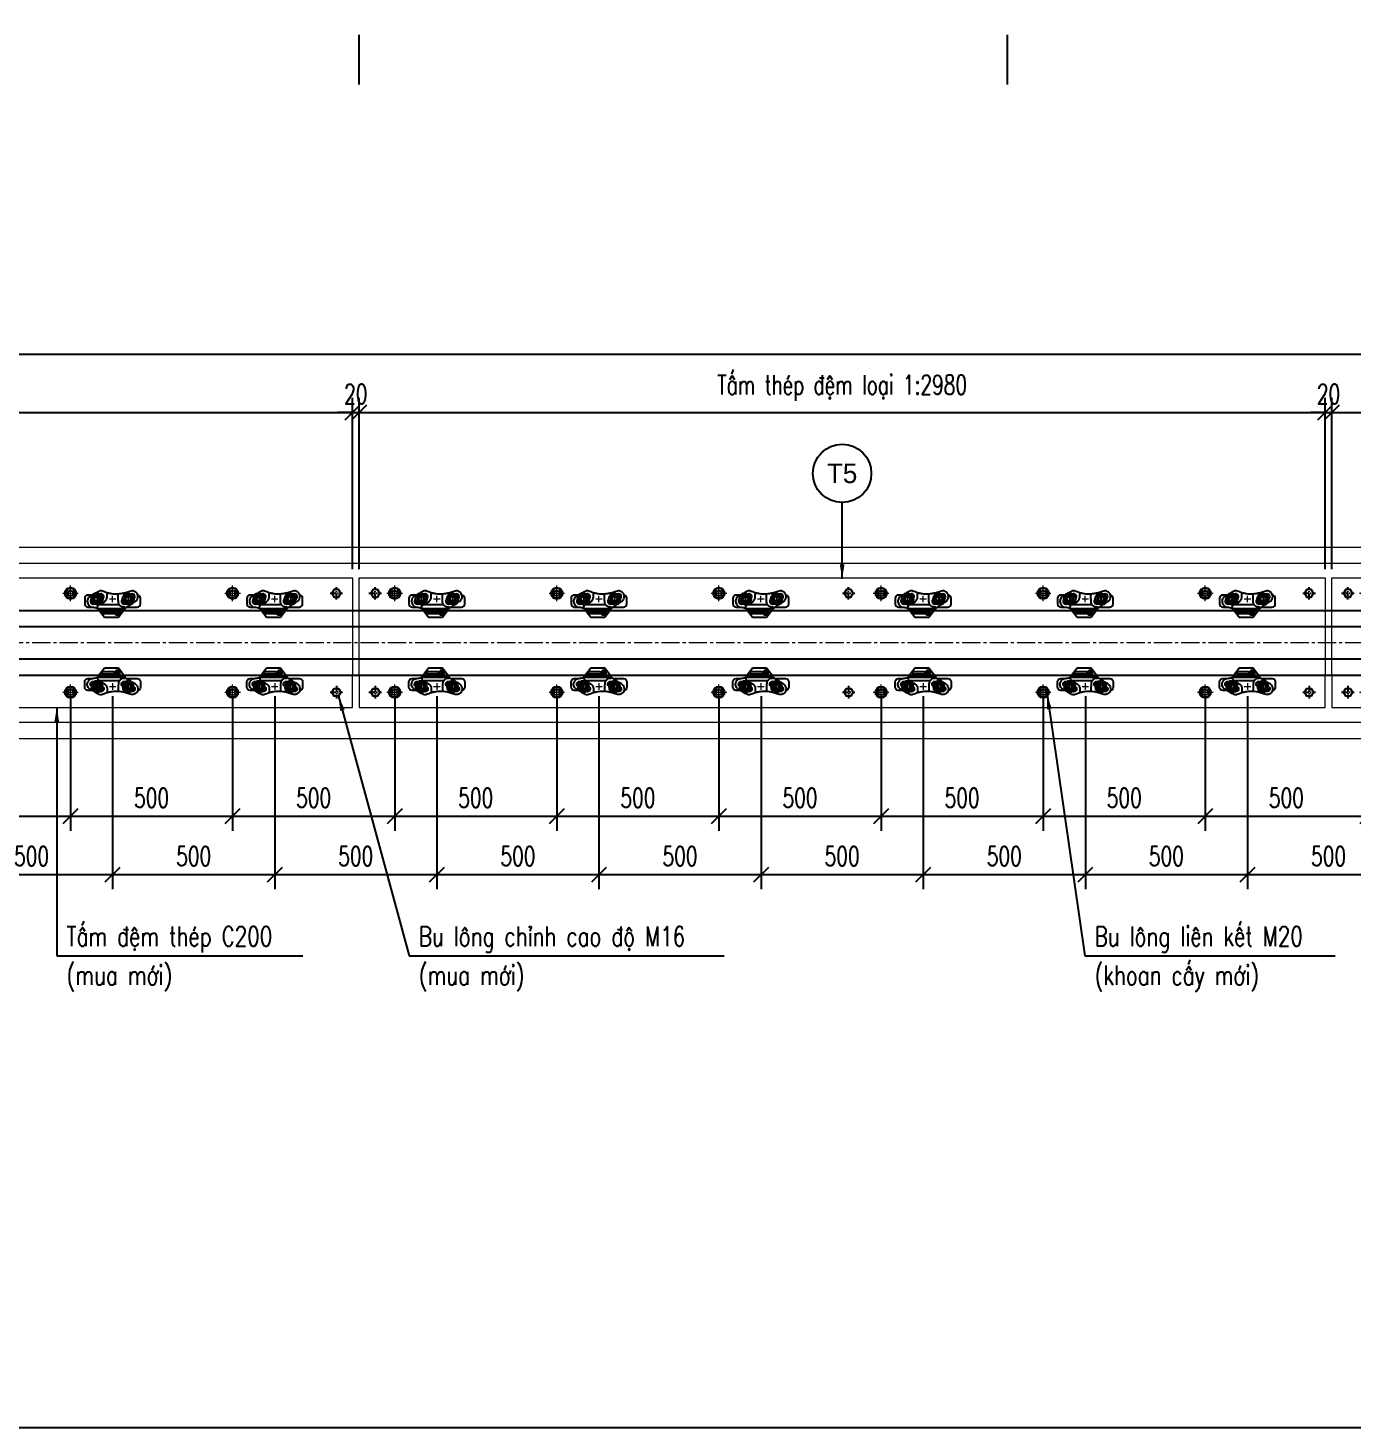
# Model space of a CAD drawing. Header units: millimetres. Extents: x 105795 to 260623, y -660711 to -234400.
# Drawn here: x 146543 to 150627, y -321277 to -316960 of the extents above; entities that cross this region are included whole.
import ezdxf
from ezdxf.enums import TextEntityAlignment as Align

# ---------------------------------------------------------------- set-up
doc = ezdxf.new("R2010")
doc.units = ezdxf.units.MM
doc.header["$LTSCALE"] = 150
doc.header["$MEASUREMENT"] = 0
doc.linetypes.add('CENTER', pattern=[2, 1.25, -0.25, 0.25, -0.25])
doc.linetypes.add('CENTER2', pattern=[1.125, 0.75, -0.125, 0.125, -0.125])
doc.layers.get('Defpoints').update_dxf_attribs({"color": 255})
for name, color, linetype in [('Bulong chinh cao do', 7, 'Continuous'), ('GhichuLytrinh', 2, 'Continuous'), ('PART', 3, 'Continuous'), ('Ray moi', 1, 'Continuous'), ('T-Dim', 8, 'Continuous'), ('T-Hatch', 8, 'Continuous'), ('T-Thay', 3, 'Continuous'), ('T-Truc', 13, 'CENTER2'), ('Tam thep dem', 2, 'Continuous'), ('TEXT', 4, 'Continuous')]:
    doc.layers.add(name, color=color, linetype=linetype)
doc.styles.add('HOA', font='VHAVAN.TTF', dxfattribs={"width": 0.85})
doc.styles.add('THUONG', font='vnsimple.shx', dxfattribs={"width": 0.75})
doc.styles.add('vnsimple', font='vnsimple.shx', dxfattribs={"width": 0.7})
doc.dimstyles.new('30L', dxfattribs={"dimscale": 300, "dimtxt": 0.2, "dimasz": 0.15, "dimexe": 0.15, "dimexo": 0.1, "dimgap": 0.09, "dimtad": 1, "dimdsep": 46, "dimtxsty": 'vnsimple', "dimblk": 'OBLIQUE', "dimcen": 0.09, "dimdle": 0.1, "dimclrd": 256, "dimclre": 256, "dimclrt": 3, "dimadec": 0, "dimazin": 0, "dimtfac": 1, "dimtix": 1, "dimtmove": 1, "dimatfit": 3, "dimfxl": 1, "dimtolj": 1, "dimtzin": 0, "dimarcsym": 0})

# ---------------------------------------------------------------- blocks, each defined once
blk = doc.blocks.new('Bulong M16 chinh cao do')
at = {"layer": 'Bulong chinh cao do', "lineweight": -3}
blk.add_lwpolyline([(-13.9, 0), (-6.9, -12), (6.9, -12), (13.9, 0), (6.9, 12), (-6.9, 12)], close=True, dxfattribs=at)
at = {"layer": 'T-Truc', "color": 250, "linetype": 'CENTER', "lineweight": -3, "ltscale": 0.1}
for p, q in [((-19.4, 0), (19.4, 0)), ((0, -19.4), (0, 19.4))]:
    blk.add_line(p, q, dxfattribs=at)
blk = doc.blocks.new('BU LONG')
at = {"layer": 'PART', "color": 2, "linetype": 'ByBlock', "lineweight": 9, "ltscale": 0.1}
for p, q in [((587063.7, -184968.2), (587063.7, -184920.2)), ((587039.7, -184944.2), (587087.7, -184944.2))]:
    blk.add_line(p, q, dxfattribs=at)
at = {"layer": 'PART', "color": 8, "linetype": 'Continuous'}
blk.add_lwpolyline([(587055.4, -184929.8), (587047.1, -184944.2), (587055.4, -184958.6), (587072.1, -184958.6), (587080.4, -184944.2), (587072.1, -184929.8)], close=True, dxfattribs=at)
at = {"layer": 'PART', "color": 2, "linetype": 'Continuous'}
for radius in [17.6, 8.8]:
    blk.add_circle((587063.7, -184944.2), radius, dxfattribs=at)
blk = doc.blocks.new('coc1')
at = {"layer": 'T-Dim', "color": 250}
for p, q in [((252126.1, -30948.7), (252141.5, -30948.7)), ((252151.5, -30976.2), (252151.5, -31038.5)), ((252171.9, -30984.6), (252171.2, -30984.6)), ((252171.2, -30984.6), (252171.3, -30985.4)), ((252172.9, -31027.2), (252172.9, -30993.4)), ((252174.9, -30991.4), (252177.5, -30991.4)), ((252177.5, -30983), (252175.9, -30983)), ((252175.9, -30983), (252175.9, -30984.6)), ((252175.9, -30985.9), (252175.9, -30987.5)), ((252177.5, -30987.5), (252175.9, -30987.5)), ((252177.8, -30983.6), (252177.8, -30984.6)), ((252177.8, -30986.9), (252177.8, -30985.9)), ((252178.3, -30984.6), (252178.4, -30984.6)), ((252179.5, -30993.4), (252179.5, -31027.2)), ((252181.8, -30986.4), (252181.8, -30984)), ((252174.9, -31029.2), (252177.5, -31029.2)), ((252126.3, -31045.1), (252141.7, -31045.1))]:
    blk.add_line(p, q, dxfattribs=at)
at = {"layer": 'T-Dim', "color": 8}
for p, q in [((252148.7, -30911), (252131.7, -30911)), ((252158.7, -30953.7), (252158.7, -30921)), ((252163.3, -30958.5), (252191, -30979.2)), ((252191, -30979.2), (252191, -31022.5)), ((252191, -31022.5), (252163.3, -31043.3)), ((252121.7, -31059.7), (252121.7, -31073)), ((252158.7, -31073), (252158.7, -31062.1)), ((252131.7, -31083), (252148.7, -31083))]:
    blk.add_line(p, q, dxfattribs=at)
at = {"layer": 'T-Dim', "color": 250}
for points in [[(252147.6, -30948.5), (252140.6, -30936.7), (252126.7, -30936.8), (252120, -30948.9), (252127.1, -30960.8), (252140.9, -30960.6)], [(252147.9, -31044.8), (252140.8, -31033), (252127, -31033.1), (252120.2, -31045.2), (252127.3, -31057.1), (252141.1, -31056.9)]]:
    blk.add_lwpolyline(points, close=True, dxfattribs=at)
blk.add_lwpolyline([(252172.3, -30985.9), (252171.8, -30985.9, -0.402189), (252171.3, -30985.4, -0.402189)], format="xyb", dxfattribs=at)
for points in [[(252171.8, -30984.6), (252171.9, -30984.6)], [(252178.3, -30985.9), (252172.3, -30985.9)], [(252174.6, -30984.6), (252178.3, -30984.6)], [(252178.1, -30984.6), (252179.1, -30984.6)], [(252179.1, -30985.9), (252178.3, -30985.9)]]:
    blk.add_lwpolyline(points, dxfattribs=at)
for centre, radius in [((252133.8, -30949.1), 17.5), ((252133.8, -30948.7), 12), ((252133.8, -30948.7), 8.21), ((252133.8, -30948.7), 7.72), ((252176.2, -30982.5), 7.99), ((252134, -31045.1), 17.7), ((252134, -31045.1), 12), ((252134, -31045.1), 8.58), ((252134, -31045.1), 7.72)]:
    blk.add_circle(centre, radius, dxfattribs=at)
for centre, radius, start, end in [((252126.7, -30936.2), 8.21, 33.8579, 204.33), ((252141.3, -30961.6), 8.21, 217.2187, 24.4659), ((252174.7, -30980.6), 4.86, 309.8531, 235.0368), ((252174.6, -30981), 3.55, 325.9393, 270.8947), ((252174.9, -30993.4), 2, 90, 180), ((252177.5, -30993.4), 2, 0, 90), ((252178.6, -30983.1), 1.56, 288.3305, 324.0231), ((252179, -30987), 1.05, 31.2028, 83.0416), ((252180.9, -30985.2), 1.54, 51.5074, 129.6961), ((252180.9, -30985.2), 1.54, 230.3039, 308.4926), ((252126.6, -31033), 8.58, 40.2477, 202.8953), ((252174.9, -31027.2), 2, 180, 270), ((252177.5, -31027.2), 2, 270, 0), ((252126.6, -31033), 8.58, 243.5906, 244.2653), ((252141.2, -31057), 8.58, 221.8793, 20.5324), ((252141.2, -31057), 8.58, 61.7402, 62.4743)]:
    blk.add_arc(centre, radius, start, end, dxfattribs=at)
at = {"layer": 'T-Dim', "color": 8}
for centre, radius, start, end in [((252131.7, -30921), 10, 90, 172.7502), ((252148.7, -30921), 10, 0, 90), ((252126.6, -31033), 8.58, 358.8777, 359.7675), ((252131.7, -31073), 10, 180, 270), ((252141.2, -31057), 8.58, 179.9374, 180.02), ((252148.7, -31073), 10, 270, 0)]:
    blk.add_arc(centre, radius, start, end, dxfattribs=at)
blk.add_open_spline([(252163.3, -30958.5), (252160.5, -30956.2), (252157.4, -30952.2), (252153.2, -30944.9), (252142, -30926.5), (252136.6, -30921.3), (252129, -30918.9), (252122.3, -30919.2), (252116.3, -30921.6), (252113.2, -30924.9), (252109.9, -30930.5), (252108.9, -30934.1), (252109, -30939.9), (252111.7, -30947.5), (252113.9, -30953.5), (252116, -30959.9), (252117.8, -30970.7), (252118.9, -30980.9), (252119.3, -30990.5), (252118.4, -30998.7), (252116, -31010.1), (252113.9, -31017.1), (252110.2, -31026.3), (252108.6, -31031.1), (252108.6, -31036), (252110, -31039.8), (252119.9, -31056.7), (252121.7, -31059.6), (252124.1, -31064.1), (252128.6, -31071), (252134.1, -31073.9), (252138.8, -31075.4), (252144.9, -31075), (252151.5, -31072.3), (252157.7, -31065.7), (252158.7, -31062.5), (252159.6, -31055.9), (252160.3, -31048.8), (252161.8, -31045.5), (252162.5, -31044.1), (252163.3, -31043.3)], degree=3, knots=[0.587392, 0.587392, 0.587392, 0.587392, 1, 2, 3, 4, 5, 6, 7, 8, 9, 10, 11, 12, 13, 14, 15, 16, 17, 18, 19, 20, 21, 22, 23, 24, 25, 26, 27, 28, 29, 30, 31, 32, 33, 34, 35, 36, 37, 37.680973, 37.680973, 37.680973, 37.680973], dxfattribs=at)
at = {"layer": 'T-Dim', "color": 250}
for points in [[(252163.2, -31042.6), (252163.2, -31038.2), (252163.3, -31005.4), (252163.3, -30985.6), (252163.2, -30962.7), (252163.3, -30959.6), (252163.1, -30959.1), (252162.1, -30958.4), (252161, -30958.3), (252159.8, -30958.4), (252159.3, -30959.4), (252159.2, -30961.2), (252159, -30964), (252158.6, -30966.7), (252158.2, -30968.6), (252157, -30970.9), (252154.7, -30973.5), (252151.8, -30976), (252149.7, -30977.4), (252146.7, -30978.8), (252142.9, -30979.4), (252130.9, -30979.5), (252124.3, -30979.6), (252121.3, -30979.6), (252118.7, -30979.8)], [(252177.8, -30983.6), (252177.8, -30983.2), (252177.7, -30983), (252177.5, -30983)], [(252177.8, -30986.9), (252177.8, -30987.3), (252177.7, -30987.5), (252177.5, -30987.5)], [(252163.2, -31042.6), (252161.8, -31043.7), (252159.6, -31043.5), (252155.8, -31043.3), (252153.2, -31041), (252149.8, -31036.1), (252145.1, -31027.2), (252143.6, -31024.1), (252141.4, -31020.8), (252138.9, -31018.5), (252135.8, -31016.1), (252132.8, -31014.9), (252130.3, -31014.2), (252119.9, -31014.1), (252117.4, -31014.1), (252115.3, -31012.2)]]:
    blk.add_open_spline(points, degree=3, dxfattribs=at)
at = {"layer": 'T-Truc', "color": 250, "lineweight": 9, "ltscale": 30}
for p, q in [((252134, -31007), (252134, -30987)), ((252144, -30997), (252124, -30997))]:
    blk.add_line(p, q, dxfattribs=at)
blk = doc.blocks.new('mnmnbvmnbvmnbmnbbn')
at = {"layer": 'Tam thep dem', "lineweight": 9, "ltscale": 0.5}
for points in [[(0, -300), (0, 0), (2980, 0), (2980, -300)], [(0, -300), (0, -400), (2980, -400), (2980, -300)]]:
    blk.add_lwpolyline(points, dxfattribs=at)
at = {"layer": 'Bulong chinh cao do', "linetype": 'Continuous'}
for p in [(50, -47.5), (1510, -47.5), (2930, -47.5)]:
    blk.add_blockref('Bulong M16 chinh cao do', p, dxfattribs=at)
at = {"layer": 'Bulong chinh cao do', "linetype": 'Continuous', "xscale": -1, "rotation": 180}
for p in [(50, -352.5), (1510, -352.5), (2930, -352.5)]:
    blk.add_blockref('Bulong M16 chinh cao do', p, dxfattribs=at)
at = {"layer": 'PART', "linetype": 'Continuous'}
for p in [(-586953.7, 184896.7), (-586453.7, 184896.7), (-585953.7, 184896.7), (-585453.7, 184896.7), (-584953.7, 184896.7), (-584453.7, 184896.7), (-586953.7, 184591.7), (-586453.7, 184591.7), (-585953.7, 184591.7), (-585453.7, 184591.7), (-584953.7, 184591.7), (-584453.7, 184591.7)]:
    blk.add_blockref('BU LONG', p, dxfattribs=at)
at = {"layer": 'T-Dim', "rotation": 270}
for p in [(31237, 252069), (31737, 252069), (32236.3, 252069, 616), (32737, 252069), (33237, 252069), (33737, 252069)]:
    blk.add_blockref('coc1', p, dxfattribs=at)
at = {"layer": 'T-Dim', "xscale": -1, "rotation": 270}
for p in [(31237, -252469), (31737, -252469), (32236.3, -252469, 616), (32737, -252469), (33237, -252469), (33737, -252469)]:
    blk.add_blockref('coc1', p, dxfattribs=at)
blk = doc.blocks.new('_Oblique')
at = {"color": 0, "linetype": 'ByBlock', "lineweight": -2}
blk.add_line((-0.5, -0.5), (0.5, 0.5), dxfattribs=at)
blk = doc.blocks.new('*D630')
at = {"layer": 'Defpoints', "color": 0, "linetype": 'Continuous', "transparency": 16777216}
for p in [(146174.5, -318996.9), (146674.5, -318996.9), (146674.5, -319390.9)]:
    blk.add_point(p, dxfattribs=at)
at = {"layer": 'T-Dim', "linetype": 'Continuous', "lineweight": -2, "transparency": 16777216}
for p, q in [((146174.5, -319026.9), (146174.5, -319435.9)), ((146674.5, -319026.9), (146674.5, -319435.9)), ((146144.5, -319390.9), (146704.5, -319390.9))]:
    blk.add_line(p, q, dxfattribs=at)
at = {"layer": 'T-Dim', "linetype": 'Continuous', "lineweight": -2, "transparency": 16777216, "xscale": 45, "yscale": 45, "zscale": 45, "rotation": 180}
blk.add_blockref('_Oblique', (146174.5, -319390.9), dxfattribs=at)
at = {"layer": 'T-Dim', "linetype": 'Continuous', "lineweight": -2, "transparency": 16777216, "xscale": 45, "yscale": 45, "zscale": 45}
blk.add_blockref('_Oblique', (146674.5, -319390.9), dxfattribs=at)
at = {"layer": 'T-Dim', "color": 3, "linetype": 'Continuous', "transparency": 16777216, "insert": (146424.5, -319333.9), "char_height": 60, "attachment_point": 5, "style": 'vnsimple'}
blk.add_mtext('\\A1;500', dxfattribs=at)
blk = doc.blocks.new('*D631')
at = {"layer": 'Defpoints', "color": 0, "linetype": 'Continuous', "transparency": 16777216}
for p in [(146304.5, -318990.7), (146804.5, -318990.7), (146304.5, -319570.9)]:
    blk.add_point(p, dxfattribs=at)
at = {"layer": 'T-Dim', "linetype": 'Continuous', "lineweight": -2, "transparency": 16777216}
for p, q in [((146304.5, -319020.7), (146304.5, -319615.9)), ((146804.5, -319020.7), (146804.5, -319615.9)), ((146834.5, -319570.9), (146274.5, -319570.9))]:
    blk.add_line(p, q, dxfattribs=at)
at = {"layer": 'T-Dim', "linetype": 'Continuous', "lineweight": -2, "transparency": 16777216, "xscale": 45, "yscale": 45, "zscale": 45, "rotation": 180}
blk.add_blockref('_Oblique', (146304.5, -319570.9), dxfattribs=at)
at = {"layer": 'T-Dim', "linetype": 'Continuous', "lineweight": -2, "transparency": 16777216, "xscale": 45, "yscale": 45, "zscale": 45}
blk.add_blockref('_Oblique', (146804.5, -319570.9), dxfattribs=at)
at = {"layer": 'T-Dim', "color": 3, "linetype": 'Continuous', "transparency": 16777216, "insert": (146554.5, -319513.9), "char_height": 60, "attachment_point": 5, "style": 'vnsimple'}
blk.add_mtext('\\A1;500', dxfattribs=at)
blk = doc.blocks.new('*D632')
at = {"layer": 'Defpoints', "color": 0, "linetype": 'Continuous', "transparency": 16777216}
for p in [(146674.5, -318996.9), (147174.5, -318996.9), (147174.5, -319390.9)]:
    blk.add_point(p, dxfattribs=at)
at = {"layer": 'T-Dim', "linetype": 'Continuous', "lineweight": -2, "transparency": 16777216}
for p, q in [((146674.5, -319026.9), (146674.5, -319435.9)), ((147174.5, -319026.9), (147174.5, -319435.9)), ((146644.5, -319390.9), (147204.5, -319390.9))]:
    blk.add_line(p, q, dxfattribs=at)
at = {"layer": 'T-Dim', "linetype": 'Continuous', "lineweight": -2, "transparency": 16777216, "xscale": 45, "yscale": 45, "zscale": 45, "rotation": 180}
blk.add_blockref('_Oblique', (146674.5, -319390.9), dxfattribs=at)
at = {"layer": 'T-Dim', "linetype": 'Continuous', "lineweight": -2, "transparency": 16777216, "xscale": 45, "yscale": 45, "zscale": 45}
blk.add_blockref('_Oblique', (147174.5, -319390.9), dxfattribs=at)
at = {"layer": 'T-Dim', "color": 3, "linetype": 'Continuous', "transparency": 16777216, "insert": (146924.5, -319333.9), "char_height": 60, "attachment_point": 5, "style": 'vnsimple'}
blk.add_mtext('\\A1;500', dxfattribs=at)
blk = doc.blocks.new('*D633')
at = {"layer": 'Defpoints', "color": 0, "linetype": 'Continuous', "transparency": 16777216}
for p in [(146804.5, -318990.7), (147304.5, -318990.7), (146804.5, -319570.9)]:
    blk.add_point(p, dxfattribs=at)
at = {"layer": 'T-Dim', "linetype": 'Continuous', "lineweight": -2, "transparency": 16777216}
for p, q in [((146804.5, -319020.7), (146804.5, -319615.9)), ((147304.5, -319020.7), (147304.5, -319615.9)), ((147334.5, -319570.9), (146774.5, -319570.9))]:
    blk.add_line(p, q, dxfattribs=at)
at = {"layer": 'T-Dim', "linetype": 'Continuous', "lineweight": -2, "transparency": 16777216, "xscale": 45, "yscale": 45, "zscale": 45, "rotation": 180}
blk.add_blockref('_Oblique', (146804.5, -319570.9), dxfattribs=at)
at = {"layer": 'T-Dim', "linetype": 'Continuous', "lineweight": -2, "transparency": 16777216, "xscale": 45, "yscale": 45, "zscale": 45}
blk.add_blockref('_Oblique', (147304.5, -319570.9), dxfattribs=at)
at = {"layer": 'T-Dim', "color": 3, "linetype": 'Continuous', "transparency": 16777216, "insert": (147054.5, -319513.9), "char_height": 60, "attachment_point": 5, "style": 'vnsimple'}
blk.add_mtext('\\A1;500', dxfattribs=at)
blk = doc.blocks.new('*D634')
at = {"layer": 'Defpoints', "color": 0, "linetype": 'Continuous', "transparency": 16777216}
for p in [(147174.5, -318996.9), (147674.5, -318996.9), (147674.5, -319390.9)]:
    blk.add_point(p, dxfattribs=at)
at = {"layer": 'T-Dim', "linetype": 'Continuous', "lineweight": -2, "transparency": 16777216}
for p, q in [((147174.5, -319026.9), (147174.5, -319435.9)), ((147674.5, -319026.9), (147674.5, -319435.9)), ((147144.5, -319390.9), (147704.5, -319390.9))]:
    blk.add_line(p, q, dxfattribs=at)
at = {"layer": 'T-Dim', "linetype": 'Continuous', "lineweight": -2, "transparency": 16777216, "xscale": 45, "yscale": 45, "zscale": 45, "rotation": 180}
blk.add_blockref('_Oblique', (147174.5, -319390.9), dxfattribs=at)
at = {"layer": 'T-Dim', "linetype": 'Continuous', "lineweight": -2, "transparency": 16777216, "xscale": 45, "yscale": 45, "zscale": 45}
blk.add_blockref('_Oblique', (147674.5, -319390.9), dxfattribs=at)
at = {"layer": 'T-Dim', "color": 3, "linetype": 'Continuous', "transparency": 16777216, "insert": (147424.5, -319333.9), "char_height": 60, "attachment_point": 5, "style": 'vnsimple'}
blk.add_mtext('\\A1;500', dxfattribs=at)
blk = doc.blocks.new('*D635')
at = {"layer": 'Defpoints', "color": 0, "linetype": 'Continuous', "transparency": 16777216}
for p in [(147304.5, -318990.7), (147804.5, -318990.7), (147304.5, -319570.9)]:
    blk.add_point(p, dxfattribs=at)
at = {"layer": 'T-Dim', "linetype": 'Continuous', "lineweight": -2, "transparency": 16777216}
for p, q in [((147304.5, -319020.7), (147304.5, -319615.9)), ((147804.5, -319020.7), (147804.5, -319615.9)), ((147834.5, -319570.9), (147274.5, -319570.9))]:
    blk.add_line(p, q, dxfattribs=at)
at = {"layer": 'T-Dim', "linetype": 'Continuous', "lineweight": -2, "transparency": 16777216, "xscale": 45, "yscale": 45, "zscale": 45, "rotation": 180}
blk.add_blockref('_Oblique', (147304.5, -319570.9), dxfattribs=at)
at = {"layer": 'T-Dim', "linetype": 'Continuous', "lineweight": -2, "transparency": 16777216, "xscale": 45, "yscale": 45, "zscale": 45}
blk.add_blockref('_Oblique', (147804.5, -319570.9), dxfattribs=at)
at = {"layer": 'T-Dim', "color": 3, "linetype": 'Continuous', "transparency": 16777216, "insert": (147554.5, -319513.9), "char_height": 60, "attachment_point": 5, "style": 'vnsimple'}
blk.add_mtext('\\A1;500', dxfattribs=at)
blk = doc.blocks.new('*D586')
at = {"layer": 'Defpoints', "color": 0, "linetype": 'Continuous', "transparency": 16777216}
for p in [(147674.5, -318996.9), (148174.5, -318996.9), (148174.5, -319390.9)]:
    blk.add_point(p, dxfattribs=at)
at = {"layer": 'T-Dim', "linetype": 'Continuous', "lineweight": -2, "transparency": 16777216}
for p, q in [((147674.5, -319026.9), (147674.5, -319435.9)), ((148174.5, -319026.9), (148174.5, -319435.9)), ((147644.5, -319390.9), (148204.5, -319390.9))]:
    blk.add_line(p, q, dxfattribs=at)
at = {"layer": 'T-Dim', "linetype": 'Continuous', "lineweight": -2, "transparency": 16777216, "xscale": 45, "yscale": 45, "zscale": 45, "rotation": 180}
blk.add_blockref('_Oblique', (147674.5, -319390.9), dxfattribs=at)
at = {"layer": 'T-Dim', "linetype": 'Continuous', "lineweight": -2, "transparency": 16777216, "xscale": 45, "yscale": 45, "zscale": 45}
blk.add_blockref('_Oblique', (148174.5, -319390.9), dxfattribs=at)
at = {"layer": 'T-Dim', "color": 3, "linetype": 'Continuous', "transparency": 16777216, "insert": (147924.5, -319333.9), "char_height": 60, "attachment_point": 5, "style": 'vnsimple'}
blk.add_mtext('\\A1;500', dxfattribs=at)
blk = doc.blocks.new('*D587')
at = {"layer": 'Defpoints', "color": 0, "linetype": 'Continuous', "transparency": 16777216}
for p in [(147804.5, -318990.7), (148304.5, -318990.7), (147804.5, -319570.9)]:
    blk.add_point(p, dxfattribs=at)
at = {"layer": 'T-Dim', "linetype": 'Continuous', "lineweight": -2, "transparency": 16777216}
for p, q in [((147804.5, -319020.7), (147804.5, -319615.9)), ((148304.5, -319020.7), (148304.5, -319615.9)), ((148334.5, -319570.9), (147774.5, -319570.9))]:
    blk.add_line(p, q, dxfattribs=at)
at = {"layer": 'T-Dim', "linetype": 'Continuous', "lineweight": -2, "transparency": 16777216, "xscale": 45, "yscale": 45, "zscale": 45, "rotation": 180}
blk.add_blockref('_Oblique', (147804.5, -319570.9), dxfattribs=at)
at = {"layer": 'T-Dim', "linetype": 'Continuous', "lineweight": -2, "transparency": 16777216, "xscale": 45, "yscale": 45, "zscale": 45}
blk.add_blockref('_Oblique', (148304.5, -319570.9), dxfattribs=at)
at = {"layer": 'T-Dim', "color": 3, "linetype": 'Continuous', "transparency": 16777216, "insert": (148054.5, -319513.9), "char_height": 60, "attachment_point": 5, "style": 'vnsimple'}
blk.add_mtext('\\A1;500', dxfattribs=at)
blk = doc.blocks.new('*D588')
at = {"layer": 'Defpoints', "color": 0, "linetype": 'Continuous', "transparency": 16777216}
for p in [(148174.5, -318996.9), (148674.5, -318996.9), (148674.5, -319390.9)]:
    blk.add_point(p, dxfattribs=at)
at = {"layer": 'T-Dim', "linetype": 'Continuous', "lineweight": -2, "transparency": 16777216}
for p, q in [((148174.5, -319026.9), (148174.5, -319435.9)), ((148674.5, -319026.9), (148674.5, -319435.9)), ((148144.5, -319390.9), (148704.5, -319390.9))]:
    blk.add_line(p, q, dxfattribs=at)
at = {"layer": 'T-Dim', "linetype": 'Continuous', "lineweight": -2, "transparency": 16777216, "xscale": 45, "yscale": 45, "zscale": 45, "rotation": 180}
blk.add_blockref('_Oblique', (148174.5, -319390.9), dxfattribs=at)
at = {"layer": 'T-Dim', "linetype": 'Continuous', "lineweight": -2, "transparency": 16777216, "xscale": 45, "yscale": 45, "zscale": 45}
blk.add_blockref('_Oblique', (148674.5, -319390.9), dxfattribs=at)
at = {"layer": 'T-Dim', "color": 3, "linetype": 'Continuous', "transparency": 16777216, "insert": (148424.5, -319333.9), "char_height": 60, "attachment_point": 5, "style": 'vnsimple'}
blk.add_mtext('\\A1;500', dxfattribs=at)
blk = doc.blocks.new('*D589')
at = {"layer": 'Defpoints', "color": 0, "linetype": 'Continuous', "transparency": 16777216}
for p in [(148304.5, -318990.7), (148804.5, -318990.7), (148304.5, -319570.9)]:
    blk.add_point(p, dxfattribs=at)
at = {"layer": 'T-Dim', "linetype": 'Continuous', "lineweight": -2, "transparency": 16777216}
for p, q in [((148304.5, -319020.7), (148304.5, -319615.9)), ((148804.5, -319020.7), (148804.5, -319615.9)), ((148834.5, -319570.9), (148274.5, -319570.9))]:
    blk.add_line(p, q, dxfattribs=at)
at = {"layer": 'T-Dim', "linetype": 'Continuous', "lineweight": -2, "transparency": 16777216, "xscale": 45, "yscale": 45, "zscale": 45, "rotation": 180}
blk.add_blockref('_Oblique', (148304.5, -319570.9), dxfattribs=at)
at = {"layer": 'T-Dim', "linetype": 'Continuous', "lineweight": -2, "transparency": 16777216, "xscale": 45, "yscale": 45, "zscale": 45}
blk.add_blockref('_Oblique', (148804.5, -319570.9), dxfattribs=at)
at = {"layer": 'T-Dim', "color": 3, "linetype": 'Continuous', "transparency": 16777216, "insert": (148554.5, -319513.9), "char_height": 60, "attachment_point": 5, "style": 'vnsimple'}
blk.add_mtext('\\A1;500', dxfattribs=at)
blk = doc.blocks.new('*D590')
at = {"layer": 'Defpoints', "color": 0, "linetype": 'Continuous', "transparency": 16777216}
for p in [(148674.5, -318996.9), (149174.5, -318996.9), (149174.5, -319390.9)]:
    blk.add_point(p, dxfattribs=at)
at = {"layer": 'T-Dim', "linetype": 'Continuous', "lineweight": -2, "transparency": 16777216}
for p, q in [((148674.5, -319026.9), (148674.5, -319435.9)), ((149174.5, -319026.9), (149174.5, -319435.9)), ((148644.5, -319390.9), (149204.5, -319390.9))]:
    blk.add_line(p, q, dxfattribs=at)
at = {"layer": 'T-Dim', "linetype": 'Continuous', "lineweight": -2, "transparency": 16777216, "xscale": 45, "yscale": 45, "zscale": 45, "rotation": 180}
blk.add_blockref('_Oblique', (148674.5, -319390.9), dxfattribs=at)
at = {"layer": 'T-Dim', "linetype": 'Continuous', "lineweight": -2, "transparency": 16777216, "xscale": 45, "yscale": 45, "zscale": 45}
blk.add_blockref('_Oblique', (149174.5, -319390.9), dxfattribs=at)
at = {"layer": 'T-Dim', "color": 3, "linetype": 'Continuous', "transparency": 16777216, "insert": (148924.5, -319333.9), "char_height": 60, "attachment_point": 5, "style": 'vnsimple'}
blk.add_mtext('\\A1;500', dxfattribs=at)
blk = doc.blocks.new('*D591')
at = {"layer": 'Defpoints', "color": 0, "linetype": 'Continuous', "transparency": 16777216}
for p in [(148804.5, -318990.7), (149304.5, -318990.7), (148804.5, -319570.9)]:
    blk.add_point(p, dxfattribs=at)
at = {"layer": 'T-Dim', "linetype": 'Continuous', "lineweight": -2, "transparency": 16777216}
for p, q in [((148804.5, -319020.7), (148804.5, -319615.9)), ((149304.5, -319020.7), (149304.5, -319615.9)), ((149334.5, -319570.9), (148774.5, -319570.9))]:
    blk.add_line(p, q, dxfattribs=at)
at = {"layer": 'T-Dim', "linetype": 'Continuous', "lineweight": -2, "transparency": 16777216, "xscale": 45, "yscale": 45, "zscale": 45, "rotation": 180}
blk.add_blockref('_Oblique', (148804.5, -319570.9), dxfattribs=at)
at = {"layer": 'T-Dim', "linetype": 'Continuous', "lineweight": -2, "transparency": 16777216, "xscale": 45, "yscale": 45, "zscale": 45}
blk.add_blockref('_Oblique', (149304.5, -319570.9), dxfattribs=at)
at = {"layer": 'T-Dim', "color": 3, "linetype": 'Continuous', "transparency": 16777216, "insert": (149054.5, -319513.9), "char_height": 60, "attachment_point": 5, "style": 'vnsimple'}
blk.add_mtext('\\A1;500', dxfattribs=at)
blk = doc.blocks.new('*D592')
at = {"layer": 'Defpoints', "color": 0, "linetype": 'Continuous', "transparency": 16777216}
for p in [(149174.5, -318996.9), (149674.5, -318996.9), (149674.5, -319390.9)]:
    blk.add_point(p, dxfattribs=at)
at = {"layer": 'T-Dim', "linetype": 'Continuous', "lineweight": -2, "transparency": 16777216}
for p, q in [((149174.5, -319026.9), (149174.5, -319435.9)), ((149674.5, -319026.9), (149674.5, -319435.9)), ((149144.5, -319390.9), (149704.5, -319390.9))]:
    blk.add_line(p, q, dxfattribs=at)
at = {"layer": 'T-Dim', "linetype": 'Continuous', "lineweight": -2, "transparency": 16777216, "xscale": 45, "yscale": 45, "zscale": 45, "rotation": 180}
blk.add_blockref('_Oblique', (149174.5, -319390.9), dxfattribs=at)
at = {"layer": 'T-Dim', "linetype": 'Continuous', "lineweight": -2, "transparency": 16777216, "xscale": 45, "yscale": 45, "zscale": 45}
blk.add_blockref('_Oblique', (149674.5, -319390.9), dxfattribs=at)
at = {"layer": 'T-Dim', "color": 3, "linetype": 'Continuous', "transparency": 16777216, "insert": (149424.5, -319333.9), "char_height": 60, "attachment_point": 5, "style": 'vnsimple'}
blk.add_mtext('\\A1;500', dxfattribs=at)
blk = doc.blocks.new('*D593')
at = {"layer": 'Defpoints', "color": 0, "linetype": 'Continuous', "transparency": 16777216}
for p in [(149304.5, -318990.7), (149804.5, -318990.7), (149304.5, -319570.9)]:
    blk.add_point(p, dxfattribs=at)
at = {"layer": 'T-Dim', "linetype": 'Continuous', "lineweight": -2, "transparency": 16777216}
for p, q in [((149304.5, -319020.7), (149304.5, -319615.9)), ((149804.5, -319020.7), (149804.5, -319615.9)), ((149834.5, -319570.9), (149274.5, -319570.9))]:
    blk.add_line(p, q, dxfattribs=at)
at = {"layer": 'T-Dim', "linetype": 'Continuous', "lineweight": -2, "transparency": 16777216, "xscale": 45, "yscale": 45, "zscale": 45, "rotation": 180}
blk.add_blockref('_Oblique', (149304.5, -319570.9), dxfattribs=at)
at = {"layer": 'T-Dim', "linetype": 'Continuous', "lineweight": -2, "transparency": 16777216, "xscale": 45, "yscale": 45, "zscale": 45}
blk.add_blockref('_Oblique', (149804.5, -319570.9), dxfattribs=at)
at = {"layer": 'T-Dim', "color": 3, "linetype": 'Continuous', "transparency": 16777216, "insert": (149554.5, -319513.9), "char_height": 60, "attachment_point": 5, "style": 'vnsimple'}
blk.add_mtext('\\A1;500', dxfattribs=at)
blk = doc.blocks.new('*D594')
at = {"layer": 'Defpoints', "color": 0, "linetype": 'Continuous', "transparency": 16777216}
for p in [(149674.5, -318996.9), (150174.5, -318996.9), (150174.5, -319390.9)]:
    blk.add_point(p, dxfattribs=at)
at = {"layer": 'T-Dim', "linetype": 'Continuous', "lineweight": -2, "transparency": 16777216}
for p, q in [((149674.5, -319026.9), (149674.5, -319435.9)), ((150174.5, -319026.9), (150174.5, -319435.9)), ((149644.5, -319390.9), (150204.5, -319390.9))]:
    blk.add_line(p, q, dxfattribs=at)
at = {"layer": 'T-Dim', "linetype": 'Continuous', "lineweight": -2, "transparency": 16777216, "xscale": 45, "yscale": 45, "zscale": 45, "rotation": 180}
blk.add_blockref('_Oblique', (149674.5, -319390.9), dxfattribs=at)
at = {"layer": 'T-Dim', "linetype": 'Continuous', "lineweight": -2, "transparency": 16777216, "xscale": 45, "yscale": 45, "zscale": 45}
blk.add_blockref('_Oblique', (150174.5, -319390.9), dxfattribs=at)
at = {"layer": 'T-Dim', "color": 3, "linetype": 'Continuous', "transparency": 16777216, "insert": (149924.5, -319333.9), "char_height": 60, "attachment_point": 5, "style": 'vnsimple'}
blk.add_mtext('\\A1;500', dxfattribs=at)
blk = doc.blocks.new('*D595')
at = {"layer": 'Defpoints', "color": 0, "linetype": 'Continuous', "transparency": 16777216}
for p in [(149804.5, -318990.7), (150304.5, -318990.7), (149804.5, -319570.9)]:
    blk.add_point(p, dxfattribs=at)
at = {"layer": 'T-Dim', "linetype": 'Continuous', "lineweight": -2, "transparency": 16777216}
for p, q in [((149804.5, -319020.7), (149804.5, -319615.9)), ((150304.5, -319020.7), (150304.5, -319615.9)), ((150334.5, -319570.9), (149774.5, -319570.9))]:
    blk.add_line(p, q, dxfattribs=at)
at = {"layer": 'T-Dim', "linetype": 'Continuous', "lineweight": -2, "transparency": 16777216, "xscale": 45, "yscale": 45, "zscale": 45, "rotation": 180}
blk.add_blockref('_Oblique', (149804.5, -319570.9), dxfattribs=at)
at = {"layer": 'T-Dim', "linetype": 'Continuous', "lineweight": -2, "transparency": 16777216, "xscale": 45, "yscale": 45, "zscale": 45}
blk.add_blockref('_Oblique', (150304.5, -319570.9), dxfattribs=at)
at = {"layer": 'T-Dim', "color": 3, "linetype": 'Continuous', "transparency": 16777216, "insert": (150054.5, -319513.9), "char_height": 60, "attachment_point": 5, "style": 'vnsimple'}
blk.add_mtext('\\A1;500', dxfattribs=at)
blk = doc.blocks.new('*D700')
at = {"layer": 'Defpoints', "color": 0, "linetype": 'Continuous', "transparency": 16777216}
for p in [(150174.5, -318996.9), (150674.5, -318996.9), (150674.5, -319390.9)]:
    blk.add_point(p, dxfattribs=at)
at = {"layer": 'T-Dim', "linetype": 'Continuous', "lineweight": -2, "transparency": 16777216}
for p, q in [((150174.5, -319026.9), (150174.5, -319435.9)), ((150674.5, -319026.9), (150674.5, -319435.9)), ((150144.5, -319390.9), (150704.5, -319390.9))]:
    blk.add_line(p, q, dxfattribs=at)
at = {"layer": 'T-Dim', "linetype": 'Continuous', "lineweight": -2, "transparency": 16777216, "xscale": 45, "yscale": 45, "zscale": 45, "rotation": 180}
blk.add_blockref('_Oblique', (150174.5, -319390.9), dxfattribs=at)
at = {"layer": 'T-Dim', "linetype": 'Continuous', "lineweight": -2, "transparency": 16777216, "xscale": 45, "yscale": 45, "zscale": 45}
blk.add_blockref('_Oblique', (150674.5, -319390.9), dxfattribs=at)
at = {"layer": 'T-Dim', "color": 3, "linetype": 'Continuous', "transparency": 16777216, "insert": (150424.5, -319333.9), "char_height": 60, "attachment_point": 5, "style": 'vnsimple'}
blk.add_mtext('\\A1;500', dxfattribs=at)
blk = doc.blocks.new('*D701')
at = {"layer": 'Defpoints', "color": 0, "linetype": 'Continuous', "transparency": 16777216}
for p in [(150304.5, -318990.7), (150804.5, -318990.7), (150304.5, -319570.9)]:
    blk.add_point(p, dxfattribs=at)
at = {"layer": 'T-Dim', "linetype": 'Continuous', "lineweight": -2, "transparency": 16777216}
for p, q in [((150304.5, -319020.7), (150304.5, -319615.9)), ((150804.5, -319020.7), (150804.5, -319615.9)), ((150834.5, -319570.9), (150274.5, -319570.9))]:
    blk.add_line(p, q, dxfattribs=at)
at = {"layer": 'T-Dim', "linetype": 'Continuous', "lineweight": -2, "transparency": 16777216, "xscale": 45, "yscale": 45, "zscale": 45, "rotation": 180}
blk.add_blockref('_Oblique', (150304.5, -319570.9), dxfattribs=at)
at = {"layer": 'T-Dim', "linetype": 'Continuous', "lineweight": -2, "transparency": 16777216, "xscale": 45, "yscale": 45, "zscale": 45}
blk.add_blockref('_Oblique', (150804.5, -319570.9), dxfattribs=at)
at = {"layer": 'T-Dim', "color": 3, "linetype": 'Continuous', "transparency": 16777216, "insert": (150554.5, -319513.9), "char_height": 60, "attachment_point": 5, "style": 'vnsimple'}
blk.add_mtext('\\A1;500', dxfattribs=at)
blk = doc.blocks.new('*D1016')
at = {"layer": 'Defpoints', "color": 0, "transparency": 16777216}
for p in [(147544.5, -318145.8), (144564.5, -318658.5), (147544.5, -318658.5)]:
    blk.add_point(p, dxfattribs=at)
at = {"layer": 'T-Dim', "lineweight": -2, "transparency": 16777216}
for p, q in [((144564.5, -318628.5), (144564.5, -318100.8)), ((147544.5, -318628.5), (147544.5, -318100.8)), ((144534.5, -318145.8), (147574.5, -318145.8))]:
    blk.add_line(p, q, dxfattribs=at)
at = {"layer": 'T-Dim', "lineweight": -2, "transparency": 16777216, "xscale": 45, "yscale": 45, "zscale": 45, "rotation": 180}
blk.add_blockref('_Oblique', (144564.5, -318145.8), dxfattribs=at)
at = {"layer": 'T-Dim', "lineweight": -2, "transparency": 16777216, "xscale": 45, "yscale": 45, "zscale": 45}
blk.add_blockref('_Oblique', (147544.5, -318145.8), dxfattribs=at)
at = {"layer": 'T-Dim', "color": 3, "transparency": 16777216, "insert": (146054.5, -318070.3), "char_height": 60, "attachment_point": 5, "style": 'vnsimple'}
blk.add_mtext('\\A1;TÊm thÐp ®Öm lo¹i 1:2980', dxfattribs=at)
blk = doc.blocks.new('*D1017')
at = {"layer": 'Defpoints', "color": 0, "linetype": 'Continuous', "transparency": 16777216}
for p in [(147564.5, -318145.8), (147544.5, -318655.9), (147564.5, -318655.9)]:
    blk.add_point(p, dxfattribs=at)
at = {"layer": 'T-Dim', "linetype": 'Continuous', "lineweight": -2, "transparency": 16777216}
for p, q in [((147544.5, -318625.9), (147544.5, -318100.8)), ((147564.5, -318625.9), (147564.5, -318100.8)), ((147544.5, -318145.8), (147499.5, -318145.8)), ((147544.5, -318145.8), (147564.5, -318145.8)), ((147564.5, -318145.8), (147609.5, -318145.8))]:
    blk.add_line(p, q, dxfattribs=at)
at = {"layer": 'T-Dim', "linetype": 'Continuous', "lineweight": -2, "transparency": 16777216, "xscale": 45, "yscale": 45, "zscale": 45}
blk.add_blockref('_Oblique', (147544.5, -318145.8), dxfattribs=at)
at = {"layer": 'T-Dim', "linetype": 'Continuous', "lineweight": -2, "transparency": 16777216, "xscale": 45, "yscale": 45, "zscale": 45, "rotation": 180}
blk.add_blockref('_Oblique', (147564.5, -318145.8), dxfattribs=at)
at = {"layer": 'T-Dim', "color": 3, "linetype": 'Continuous', "transparency": 16777216, "insert": (147554.5, -318088.8), "char_height": 60, "attachment_point": 5, "style": 'vnsimple'}
blk.add_mtext('\\A1;20', dxfattribs=at)
blk = doc.blocks.new('*D980')
at = {"layer": 'Defpoints', "color": 0, "transparency": 16777216}
for p in [(150544.5, -318145.8), (147564.5, -318658.5), (150544.5, -318658.5)]:
    blk.add_point(p, dxfattribs=at)
at = {"layer": 'T-Dim', "lineweight": -2, "transparency": 16777216}
for p, q in [((147564.5, -318628.5), (147564.5, -318100.8)), ((150544.5, -318628.5), (150544.5, -318100.8)), ((147534.5, -318145.8), (150574.5, -318145.8))]:
    blk.add_line(p, q, dxfattribs=at)
at = {"layer": 'T-Dim', "lineweight": -2, "transparency": 16777216, "xscale": 45, "yscale": 45, "zscale": 45, "rotation": 180}
blk.add_blockref('_Oblique', (147564.5, -318145.8), dxfattribs=at)
at = {"layer": 'T-Dim', "lineweight": -2, "transparency": 16777216, "xscale": 45, "yscale": 45, "zscale": 45}
blk.add_blockref('_Oblique', (150544.5, -318145.8), dxfattribs=at)
at = {"layer": 'T-Dim', "color": 3, "transparency": 16777216, "insert": (149054.5, -318070.3), "char_height": 60, "attachment_point": 5, "style": 'vnsimple'}
blk.add_mtext('\\A1;TÊm thÐp ®Öm lo¹i 1:2980', dxfattribs=at)
blk = doc.blocks.new('*D981')
at = {"layer": 'Defpoints', "color": 0, "linetype": 'Continuous', "transparency": 16777216}
for p in [(150564.5, -318145.8), (150544.5, -318655.9), (150564.5, -318655.9)]:
    blk.add_point(p, dxfattribs=at)
at = {"layer": 'T-Dim', "linetype": 'Continuous', "lineweight": -2, "transparency": 16777216}
for p, q in [((150544.5, -318625.9), (150544.5, -318100.8)), ((150564.5, -318625.9), (150564.5, -318100.8)), ((150544.5, -318145.8), (150499.5, -318145.8)), ((150544.5, -318145.8), (150564.5, -318145.8)), ((150564.5, -318145.8), (150609.5, -318145.8))]:
    blk.add_line(p, q, dxfattribs=at)
at = {"layer": 'T-Dim', "linetype": 'Continuous', "lineweight": -2, "transparency": 16777216, "xscale": 45, "yscale": 45, "zscale": 45}
blk.add_blockref('_Oblique', (150544.5, -318145.8), dxfattribs=at)
at = {"layer": 'T-Dim', "linetype": 'Continuous', "lineweight": -2, "transparency": 16777216, "xscale": 45, "yscale": 45, "zscale": 45, "rotation": 180}
blk.add_blockref('_Oblique', (150564.5, -318145.8), dxfattribs=at)
at = {"layer": 'T-Dim', "color": 3, "linetype": 'Continuous', "transparency": 16777216, "insert": (150554.5, -318088.8), "char_height": 60, "attachment_point": 5, "style": 'vnsimple'}
blk.add_mtext('\\A1;20', dxfattribs=at)
blk = doc.blocks.new('*D982')
at = {"layer": 'Defpoints', "color": 0, "transparency": 16777216}
for p in [(153544.5, -318145.8), (150564.5, -318658.5), (153544.5, -318658.5)]:
    blk.add_point(p, dxfattribs=at)
at = {"layer": 'T-Dim', "lineweight": -2, "transparency": 16777216}
for p, q in [((150564.5, -318628.5), (150564.5, -318100.8)), ((153544.5, -318628.5), (153544.5, -318100.8)), ((150534.5, -318145.8), (153574.5, -318145.8))]:
    blk.add_line(p, q, dxfattribs=at)
at = {"layer": 'T-Dim', "lineweight": -2, "transparency": 16777216, "xscale": 45, "yscale": 45, "zscale": 45, "rotation": 180}
blk.add_blockref('_Oblique', (150564.5, -318145.8), dxfattribs=at)
at = {"layer": 'T-Dim', "lineweight": -2, "transparency": 16777216, "xscale": 45, "yscale": 45, "zscale": 45}
blk.add_blockref('_Oblique', (153544.5, -318145.8), dxfattribs=at)
at = {"layer": 'T-Dim', "color": 3, "transparency": 16777216, "insert": (152054.5, -318070.3), "char_height": 60, "attachment_point": 5, "style": 'vnsimple'}
blk.add_mtext('\\A1;TÊm thÐp ®Öm lo¹i 1:2980', dxfattribs=at)
blk = doc.blocks.new('*D1051')
at = {"layer": 'Defpoints', "color": 0, "transparency": 16777216}
for p in [(157289.5, -317965.8), (145449.5, -318755.9), (157289.5, -318755.9)]:
    blk.add_point(p, dxfattribs=at)
at = {"layer": 'T-Hatch', "lineweight": -2, "transparency": 16777216}
for p, q in [((145449.5, -318725.9), (145449.5, -317920.8)), ((157289.5, -318725.9), (157289.5, -317920.8)), ((145419.5, -317965.8), (157319.5, -317965.8))]:
    blk.add_line(p, q, dxfattribs=at)
at = {"layer": 'T-Hatch', "lineweight": -2, "transparency": 16777216, "xscale": 45, "yscale": 45, "zscale": 45, "rotation": 180}
blk.add_blockref('_Oblique', (145449.5, -317965.8), dxfattribs=at)
at = {"layer": 'T-Hatch', "lineweight": -2, "transparency": 16777216, "xscale": 45, "yscale": 45, "zscale": 45}
blk.add_blockref('_Oblique', (157289.5, -317965.8), dxfattribs=at)
at = {"layer": 'T-Hatch', "color": 3, "transparency": 16777216, "insert": (151369.5, -317893.1), "char_height": 60, "attachment_point": 5, "style": 'vnsimple'}
blk.add_mtext('\\A1;Thanh ray tËn dông l¹i (ray B2):11840', dxfattribs=at)
blk = doc.blocks.new('Chi dan')
at = {"layer": 'T-Dim'}
blk.add_leader([(0, -245), (0, -10)], dimstyle='30L', override={"dimgap": 0.09, "dimtad": 0}, dxfattribs=at)
blk.add_wipeout([(68.5, 138.4), (60.6, 146.5), (51.8, 153.6), (42.2, 159.5), (31.9, 164.2), (21.1, 167.5), (10, 169.4), (-1.3, 170), (-12.6, 169.1), (-23.7, 166.8), (-34.4, 163.2), (-44.5, 158.2), (-54, 152), (-62.6, 144.7), (-70.2, 136.3), (-76.7, 127.1), (-82, 117.1), (-86, 106.5), (-88.6, 95.5), (-89.9, 84.3), (-89.7, 73), (-88.1, 61.8), (-85.2, 50.9), (-80.9, 40.5), (-75.3, 30.7), (-68.5, 21.6), (-60.6, 13.5), (-51.8, 6.4), (-42.2, 0.5), (-31.9, -4.2), (-21.1, -7.5), (-10, -9.4), (1.3, -10), (12.6, -9.1), (23.7, -6.8), (34.4, -3.2), (44.5, 1.8), (54, 8), (62.6, 15.3), (70.2, 23.7), (76.7, 32.9), (82, 42.9), (86, 53.5), (88.6, 64.5), (89.9, 75.7), (89.7, 87), (88.1, 98.2), (85.2, 109.1), (80.9, 119.5), (75.3, 129.3)]).dxf.layer = 'T-Dim'
blk.add_circle((0, 80), 90, dxfattribs=at)

msp = doc.modelspace()

# ---------------------------------------------------------------- linework, layer by layer
at = {"layer": 'GhichuLytrinh', "color": 8}
for p, q in [((147564.457, -317135.007), (147564.457, -316981.293)), ((149564.457, -317135.007), (149564.457, -316981.293))]:
    msp.add_line(p, q, dxfattribs=at)
at = {"layer": 'Ray moi', "linetype": 'Continuous'}
for p, q in [((145449.457, -318755.89), (157289.457, -318755.89)), ((145449.457, -318805.89), (157289.457, -318805.89)), ((145449.457, -318905.89), (157289.457, -318905.89)), ((145449.457, -318955.89), (157289.457, -318955.89))]:
    msp.add_line(p, q, dxfattribs=at)
at = {"layer": 'T-Thay', "color": 3, "lineweight": 13}
for p, q in [((135564.457, -318560.89), (235524.457, -318560.89)), ((135564.457, -319150.89), (235524.457, -319150.89))]:
    msp.add_line(p, q, dxfattribs=at)
at = {"layer": 'T-Thay', "color": 7, "lineweight": 13}
for p, q in [((135564.457, -318610.89), (235524.457, -318610.89)), ((135564.457, -319100.89), (235524.457, -319100.89))]:
    msp.add_line(p, q, dxfattribs=at)
at = {"layer": 'T-Truc', "lineweight": 9, "ltscale": 0.5}
msp.add_line((240184.457, -318855.89), (135564.457, -318855.89), dxfattribs=at)

# ---------------------------------------------------------------- block references
at = {"linetype": 'Continuous'}
for p in [(144564.457, -318655.89), (147564.457, -318655.89), (150564.457, -318655.89)]:
    msp.add_blockref('mnmnbvmnbvmnbmnbbn', p, dxfattribs=at)

# ---------------------------------------------------------------- texts
at = {"layer": 'TEXT', "style": 'THUONG', "width": 0.75}
for s, p in [('TÊm ®Öm thÐp C200', (146662.245, -319790.888)), ('Bu l«ng chØnh cao ®é M16', (147748.654, -319790.888)), ('Bu l«ng liªn kÕt M20', (149832.989, -319790.888)), ('(mua míi)', (146662.245, -319910.888)), ('(mua míi)', (147748.654, -319910.888)), ('(khoan cÊy míi)', (149832.989, -319910.888))]:
    msp.add_text(s, height=60, dxfattribs=at).set_placement(p)

# ---------------------------------------------------------------- dimensions: what is measured, and where the dimension line sits
at = {"layer": 'T-Dim'}
for base, p1, p2, picture, middle in [((147544.457, -318145.832), (144564.457, -318658.53), (147544.457, -318658.53), '*D1016', (146054.457, -318070.261)), ((153544.457, -318145.832), (150564.457, -318658.53), (153544.457, -318658.53), '*D982', (152054.457, -318070.261))]:
    dim = msp.add_linear_dim(base=base, p1=p1, p2=p2, text='TÊm thÐp ®Öm lo¹i 1:<>', dimstyle='30L', dxfattribs=at)
    dim.commit()
    dim.dimension.update_dxf_attribs({"geometry": picture, "text_midpoint": middle})
at = {"layer": 'T-Dim', "linetype": 'Continuous'}
for base, p1, p2, picture, middle in [((147564.457, -318145.832), (147544.457, -318655.89), (147564.457, -318655.89), '*D1017', (147554.457, -318088.832)), ((150564.457, -318145.832), (150544.457, -318655.89), (150564.457, -318655.89), '*D981', (150554.457, -318088.832)), ((146674.457, -319390.888), (146174.457, -318996.862), (146674.457, -318996.862), '*D630', (146424.457, -319333.888)), ((146304.457, -319570.888), (146804.457, -318990.706), (146304.457, -318990.706), '*D631', (146554.457, -319513.888)), ((147174.457, -319390.888), (146674.457, -318996.862), (147174.457, -318996.862), '*D632', (146924.457, -319333.888)), ((146804.457, -319570.888), (147304.457, -318990.706), (146804.457, -318990.706), '*D633', (147054.457, -319513.888)), ((147674.457, -319390.888), (147174.457, -318996.862), (147674.457, -318996.862), '*D634', (147424.457, -319333.888)), ((147304.457, -319570.888), (147804.457, -318990.706), (147304.457, -318990.706), '*D635', (147554.457, -319513.888)), ((148174.457, -319390.888), (147674.457, -318996.862), (148174.457, -318996.862), '*D586', (147924.457, -319333.888)), ((147804.457, -319570.888), (148304.457, -318990.706), (147804.457, -318990.706), '*D587', (148054.457, -319513.888)), ((148674.457, -319390.888), (148174.457, -318996.862), (148674.457, -318996.862), '*D588', (148424.457, -319333.888)), ((148304.457, -319570.888), (148804.457, -318990.706), (148304.457, -318990.706), '*D589', (148554.457, -319513.888)), ((149174.457, -319390.888), (148674.457, -318996.862), (149174.457, -318996.862), '*D590', (148924.457, -319333.888)), ((148804.457, -319570.888), (149304.457, -318990.706), (148804.457, -318990.706), '*D591', (149054.457, -319513.888)), ((149674.457, -319390.888), (149174.457, -318996.862), (149674.457, -318996.862), '*D592', (149424.457, -319333.888)), ((149304.457, -319570.888), (149804.457, -318990.706), (149304.457, -318990.706), '*D593', (149554.457, -319513.888)), ((150174.457, -319390.888), (149674.457, -318996.862), (150174.457, -318996.862), '*D594', (149924.457, -319333.888)), ((149804.457, -319570.888), (150304.457, -318990.706), (149804.457, -318990.706), '*D595', (150054.457, -319513.888)), ((150674.457, -319390.888), (150174.457, -318996.862), (150674.457, -318996.862), '*D700', (150424.457, -319333.888)), ((150304.457, -319570.888), (150804.457, -318990.706), (150304.457, -318990.706), '*D701', (150554.457, -319513.888))]:
    dim = msp.add_linear_dim(base=base, p1=p1, p2=p2, dimstyle='30L', dxfattribs=at)
    dim.commit()
    dim.dimension.update_dxf_attribs({"geometry": picture, "text_midpoint": middle})

# ---------------------------------------------------------------- leaders
for points in [[(147501.385, -319020.39), (147718.654, -319820.888), (148690.232, -319820.888)], [(149686.927, -319015.59), (149802.989, -319820.888), (150575.019, -319820.888)], [(146632.245, -319055.89), (146632.245, -319820.888), (147391.013, -319820.888)]]:
    msp.add_leader(points, dimstyle='30L', override={"dimtad": 0}, dxfattribs=at)

# ---------------------------------------------------------------- next in the draw order: block references
at = {"layer": 'T-Dim'}
msp.add_blockref('Chi dan', (149054.457, -318413.53), dxfattribs=at)

# ---------------------------------------------------------------- next in the draw order: linework, layer by layer
at = {"layer": 'Defpoints', "linetype": 'Continuous'}
msp.add_lwpolyline([(141679.655, -312876.997), (151429.655, -312876.997), (151429.655, -321276.997), (141679.655, -321276.997)], close=True, dxfattribs=at)

# ---------------------------------------------------------------- next in the draw order: texts
at = {"layer": 'TEXT', "style": 'HOA'}
msp.add_text('T5', height=60, dxfattribs=at).set_placement((149054.44, -318333.53), align=Align.MIDDLE_CENTER)

# ---------------------------------------------------------------- next in the draw order: dimensions: what is measured, and where the dimension line sits
at = {"layer": 'T-Dim'}
dim = msp.add_linear_dim(base=(150544.457, -318145.832), p1=(147564.457, -318658.53), p2=(150544.457, -318658.53), text='TÊm thÐp ®Öm lo¹i 1:<>', dimstyle='30L', dxfattribs=at)
dim.commit()
dim.dimension.update_dxf_attribs({"geometry": '*D980', "text_midpoint": (149054.457, -318070.261)})
at = {"layer": 'T-Hatch'}
dim = msp.add_linear_dim(base=(157289.457, -317965.832), p1=(145449.457, -318755.89), p2=(157289.457, -318755.89), text='Thanh ray tËn dông l¹i (ray B2):<>', dimstyle='30L', dxfattribs=at)
dim.commit()
dim.dimension.update_dxf_attribs({"geometry": '*D1051', "text_midpoint": (151369.457, -317893.118)})

doc.saveas('drawing.dxf')
